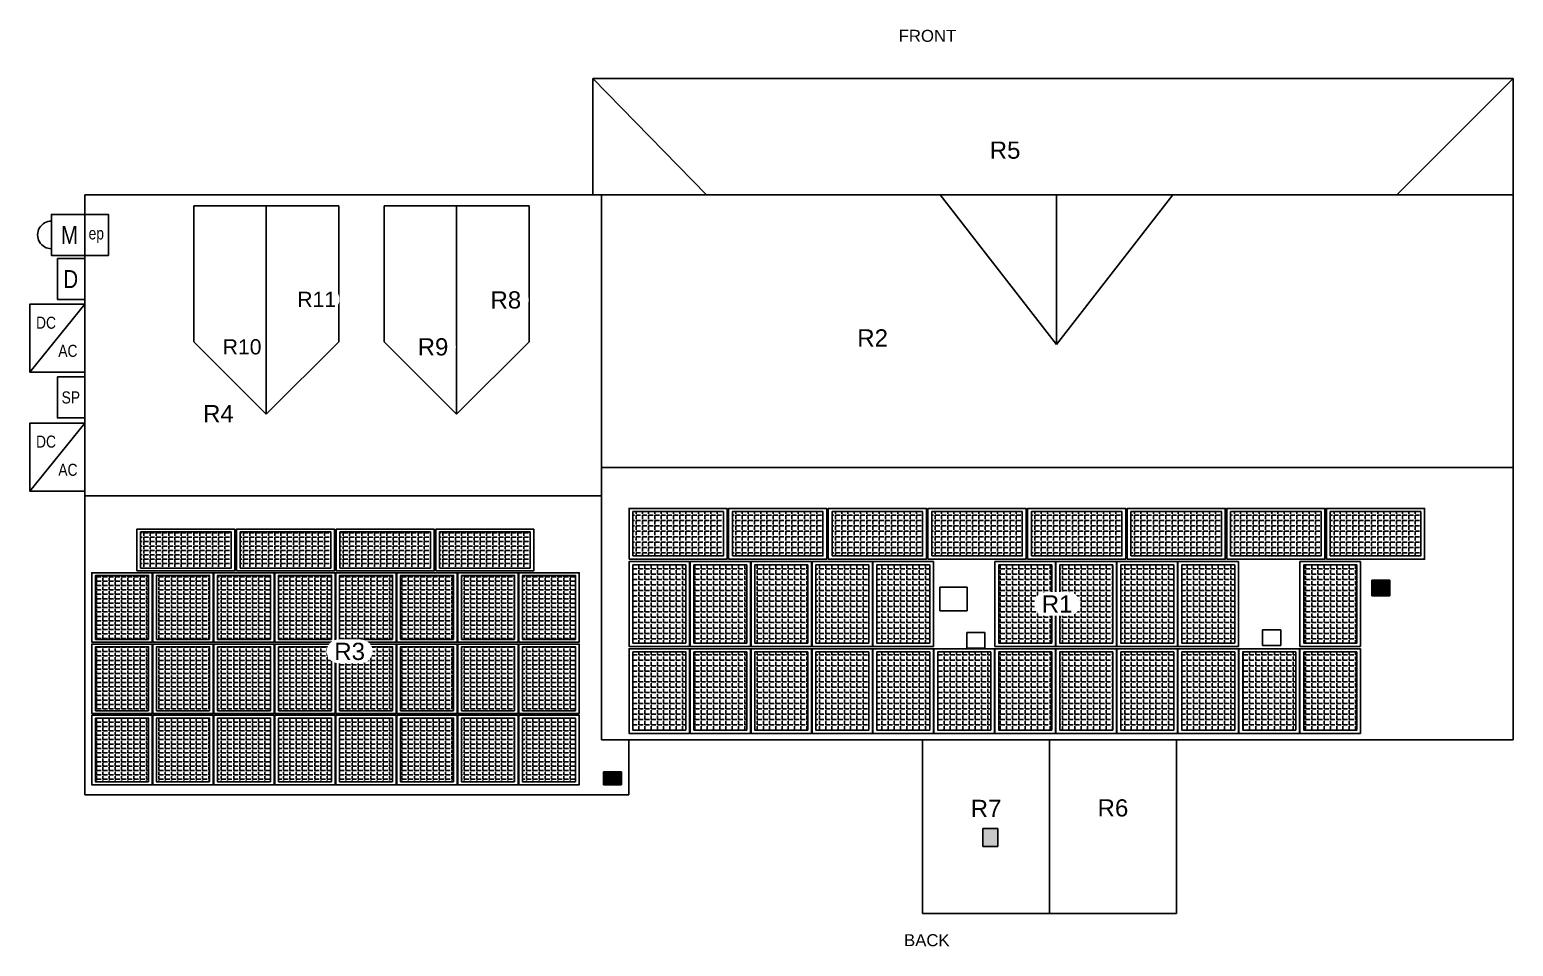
# Model space of a CAD drawing. Header units: feet. Extents: x -13431 to 10247, y 10829 to 29871.
# Drawn here: x 5935 to 6917, y 13435 to 14042 of the extents above; entities that cross this region are included whole.
import ezdxf
from ezdxf.enums import TextEntityAlignment as Align

# ---------------------------------------------------------------- set-up
doc = ezdxf.new("R2010")
doc.units = ezdxf.units.FT
doc.header["$MEASUREMENT"] = 0
doc.set_wipeout_variables(frame=1)
for name, color, linetype in [('E - MODULE', 7, 'Continuous'), ('MODULE FRAME', 9, 'Continuous'), ('MODULE HATCH', 7, 'Continuous'), ('N - ROOF NUMBERS', 7, 'Continuous'), ('R - ROOF LINES', 7, 'Continuous'), ('Z - TITLEBLOCK TXT', 7, 'Continuous')]:
    doc.layers.add(name, color=color, linetype=linetype)
doc.styles.add('PAPER SPACE TXT', font='technic_.ttf', dxfattribs={"height": 0.125})
doc.styles.add('TITLE BBLOCK TEXT', font='ARIALUNI.TTF')

# ---------------------------------------------------------------- blocks, each defined once
blk = doc.blocks.new('ROOF5_ID')
at = {"color": 3}
blk.add_wipeout([(-7.29, -6.72), (-5.72, -6.72), (-4.15, -6.72), (-2.58, -6.72), (-1.01, -6.72), (0.56, -6.72), (2.14, -6.72), (3.71, -6.72), (5.28, -6.72), (6.85, -6.72), (8.42, -6.64), (9.94, -6.26), (11.36, -5.59), (12.62, -4.65), (13.66, -3.47), (14.45, -2.12), (14.96, -0.63), (15.16, 0.92), (15.04, 2.49), (14.62, 4), (13.91, 5.4), (12.93, 6.63), (11.73, 7.64), (10.36, 8.39), (8.86, 8.85), (7.29, 9.01), (5.72, 9.01), (4.15, 9.01), (2.58, 9.01), (1.01, 9.01), (-0.56, 9.01), (-2.14, 9.01), (-3.71, 9.01), (-5.28, 9.01), (-6.85, 9.01), (-8.42, 8.93), (-9.94, 8.55), (-11.36, 7.88), (-12.62, 6.93), (-13.66, 5.76), (-14.45, 4.41), (-14.96, 2.92), (-15.16, 1.36), (-15.04, -0.2), (-14.62, -1.71), (-13.91, -3.11), (-12.93, -4.34), (-11.73, -5.35), (-10.36, -6.1), (-8.86, -6.56)], dxfattribs=at)
at = {"layer": 'Z - TITLEBLOCK TXT', "color": 7, "style": 'TITLE BBLOCK TEXT'}
blk.add_text('R5', height=11.396, rotation=359.98856, dxfattribs=at).set_placement((0, 1.14), align=Align.MIDDLE_CENTER)
blk = doc.blocks.new('ROOF7_ID')
at = {"color": 3}
blk.add_wipeout([(-7.29, -7.08), (-5.72, -7.08), (-4.15, -7.08), (-2.58, -7.08), (-1.01, -7.08), (0.56, -7.08), (2.14, -7.08), (3.71, -7.08), (5.28, -7.08), (6.85, -7.08), (8.42, -7), (9.94, -6.62), (11.36, -5.95), (12.62, -5.01), (13.66, -3.83), (14.45, -2.48), (14.96, -0.99), (15.16, 0.56), (15.04, 2.13), (14.62, 3.64), (13.91, 5.04), (12.93, 6.27), (11.73, 7.28), (10.36, 8.03), (8.86, 8.49), (7.29, 8.65), (5.72, 8.65), (4.15, 8.65), (2.58, 8.65), (1.01, 8.65), (-0.56, 8.65), (-2.14, 8.65), (-3.71, 8.65), (-5.28, 8.65), (-6.85, 8.65), (-8.42, 8.57), (-9.94, 8.19), (-11.36, 7.52), (-12.62, 6.58), (-13.66, 5.4), (-14.45, 4.05), (-14.96, 2.56), (-15.16, 1.01), (-15.04, -0.56), (-14.62, -2.07), (-13.91, -3.47), (-12.93, -4.7), (-11.73, -5.71), (-10.36, -6.46), (-8.86, -6.92)], dxfattribs=at)
at = {"layer": 'Z - TITLEBLOCK TXT', "color": 7, "style": 'TITLE BBLOCK TEXT'}
blk.add_text('R7', height=11.396, rotation=359.98856, dxfattribs=at).set_placement((0, 0.79), align=Align.MIDDLE_CENTER)
blk = doc.blocks.new('ROOF11_ID')
at = {"color": 3}
blk.add_wipeout([(7.52, 8.05), (9.09, 7.9), (10.58, 7.43), (11.96, 6.68), (13.16, 5.67), (14.14, 4.44), (14.85, 3.04), (15.27, 1.53), (15.39, -0.03), (15.19, -1.59), (14.68, -3.08), (13.89, -4.43), (12.85, -5.6), (11.59, -6.55), (10.17, -7.22), (8.65, -7.6), (7.08, -7.68), (5.51, -7.68), (3.94, -7.68), (2.37, -7.68), (0.79, -7.68), (-0.78, -7.68), (-2.35, -7.68), (-3.92, -7.68), (-5.49, -7.68), (-7.07, -7.68), (-8.63, -7.52), (-10.13, -7.06), (-11.5, -6.31), (-12.7, -5.3), (-13.68, -4.07), (-14.39, -2.67), (-14.81, -1.16), (-14.93, 0.41), (-14.73, 1.96), (-14.22, 3.45), (-13.43, 4.81), (-12.39, 5.98), (-11.13, 6.92), (-9.71, 7.59), (-8.19, 7.97), (-6.62, 8.05), (-5.05, 8.05), (-3.48, 8.05), (-1.91, 8.05), (-0.34, 8.05), (1.24, 8.05), (2.81, 8.05), (4.38, 8.05), (5.95, 8.05)], dxfattribs=at)
at = {"layer": 'Z - TITLEBLOCK TXT', "color": 7, "style": 'TITLE BBLOCK TEXT'}
blk.add_text('R11', height=10.029, rotation=359.98856, dxfattribs=at).set_placement((0.28, 0.17), align=Align.MIDDLE_CENTER)
blk = doc.blocks.new('ROOF10_ID')
at = {"color": 3}
blk.add_wipeout([(6.87, 7.67), (8.44, 7.51), (9.93, 7.05), (11.31, 6.3), (12.51, 5.29), (13.49, 4.06), (14.2, 2.66), (14.62, 1.15), (14.74, -0.42), (14.54, -1.97), (14.03, -3.46), (13.24, -4.81), (12.2, -5.99), (10.94, -6.93), (9.52, -7.6), (8, -7.98), (6.43, -8.06), (4.86, -8.06), (3.29, -8.06), (1.72, -8.06), (0.14, -8.06), (-1.43, -8.06), (-3, -8.06), (-4.57, -8.06), (-6.14, -8.06), (-7.72, -8.06), (-9.28, -7.9), (-10.78, -7.44), (-12.15, -6.69), (-13.35, -5.68), (-14.33, -4.45), (-15.04, -3.05), (-15.46, -1.54), (-15.58, 0.03), (-15.38, 1.58), (-14.87, 3.07), (-14.08, 4.42), (-13.04, 5.6), (-11.78, 6.54), (-10.36, 7.21), (-8.84, 7.59), (-7.27, 7.67), (-5.7, 7.67), (-4.13, 7.67), (-2.56, 7.67), (-0.99, 7.67), (0.59, 7.67), (2.16, 7.67), (3.73, 7.67), (5.3, 7.67)], dxfattribs=at)
at = {"layer": 'Z - TITLEBLOCK TXT', "color": 7, "style": 'TITLE BBLOCK TEXT'}
blk.add_text('R10', height=10.029, rotation=359.98856, dxfattribs=at).set_placement((-0.37, -0.21), align=Align.MIDDLE_CENTER)
blk = doc.blocks.new('ROOF1_ID')
at = {"color": 3}
blk.add_wipeout([(-7.51, -8.11), (-5.94, -8.11), (-4.37, -8.11), (-2.8, -8.11), (-1.22, -8.11), (0.35, -8.11), (1.92, -8.11), (3.49, -8.11), (5.06, -8.11), (6.64, -8.11), (8.2, -8.02), (9.73, -7.65), (11.14, -6.97), (12.4, -6.03), (13.44, -4.86), (14.23, -3.5), (14.74, -2.02), (14.94, -0.46), (14.83, 1.1), (14.41, 2.62), (13.69, 4.01), (12.72, 5.24), (11.52, 6.25), (10.14, 7), (8.64, 7.47), (7.08, 7.62), (5.51, 7.62), (3.93, 7.62), (2.36, 7.62), (0.79, 7.62), (-0.78, 7.62), (-2.35, 7.62), (-3.93, 7.62), (-5.5, 7.62), (-7.07, 7.62), (-8.64, 7.54), (-10.16, 7.16), (-11.58, 6.49), (-12.83, 5.55), (-13.88, 4.38), (-14.67, 3.02), (-15.17, 1.54), (-15.37, -0.02), (-15.26, -1.58), (-14.84, -3.1), (-14.13, -4.49), (-13.15, -5.72), (-11.95, -6.73), (-10.57, -7.49), (-9.07, -7.95)], dxfattribs=at)
at = {"layer": 'Z - TITLEBLOCK TXT', "color": 7, "style": 'TITLE BBLOCK TEXT'}
blk.add_text('R1', height=11.396, rotation=359.98856, dxfattribs=at).set_placement((-0.22, -0.24), align=Align.MIDDLE_CENTER)
blk = doc.blocks.new('ROOF6_ID')
at = {"color": 3}
blk.add_wipeout([(-7.29, -6.72), (-5.72, -6.72), (-4.15, -6.72), (-2.58, -6.72), (-1.01, -6.72), (0.56, -6.72), (2.14, -6.72), (3.71, -6.72), (5.28, -6.72), (6.85, -6.72), (8.42, -6.64), (9.94, -6.26), (11.36, -5.59), (12.62, -4.65), (13.66, -3.48), (14.45, -2.12), (14.96, -0.63), (15.16, 0.92), (15.04, 2.49), (14.62, 4), (13.91, 5.4), (12.93, 6.63), (11.73, 7.64), (10.36, 8.39), (8.86, 8.85), (7.29, 9.01), (5.72, 9.01), (4.15, 9.01), (2.58, 9.01), (1.01, 9.01), (-0.56, 9.01), (-2.14, 9.01), (-3.71, 9.01), (-5.28, 9.01), (-6.85, 9.01), (-8.42, 8.93), (-9.94, 8.55), (-11.36, 7.88), (-12.62, 6.93), (-13.66, 5.76), (-14.45, 4.41), (-14.96, 2.92), (-15.16, 1.36), (-15.04, -0.2), (-14.62, -1.71), (-13.91, -3.11), (-12.93, -4.34), (-11.73, -5.35), (-10.36, -6.1), (-8.86, -6.57)], dxfattribs=at)
at = {"layer": 'Z - TITLEBLOCK TXT', "color": 7, "style": 'TITLE BBLOCK TEXT'}
blk.add_text('R6', height=11.396, rotation=359.98856, dxfattribs=at).set_placement((0, 1.14), align=Align.MIDDLE_CENTER)
blk = doc.blocks.new('ROOF9_ID')
at = {"color": 3}
blk.add_wipeout([(-7.29, -8.11), (-5.72, -8.11), (-4.15, -8.11), (-2.58, -8.11), (-1.01, -8.11), (0.56, -8.11), (2.14, -8.11), (3.71, -8.11), (5.28, -8.11), (6.85, -8.11), (8.42, -8.02), (9.94, -7.65), (11.36, -6.97), (12.62, -6.03), (13.66, -4.86), (14.45, -3.5), (14.96, -2.02), (15.16, -0.46), (15.04, 1.1), (14.62, 2.62), (13.91, 4.01), (12.93, 5.24), (11.73, 6.25), (10.36, 7), (8.86, 7.47), (7.29, 7.62), (5.72, 7.62), (4.15, 7.62), (2.58, 7.62), (1.01, 7.62), (-0.56, 7.62), (-2.14, 7.62), (-3.71, 7.62), (-5.28, 7.62), (-6.85, 7.62), (-8.42, 7.54), (-9.94, 7.16), (-11.36, 6.49), (-12.62, 5.55), (-13.66, 4.38), (-14.45, 3.02), (-14.96, 1.54), (-15.16, -0.02), (-15.04, -1.58), (-14.62, -3.1), (-13.91, -4.49), (-12.93, -5.72), (-11.73, -6.73), (-10.36, -7.49), (-8.86, -7.95)], dxfattribs=at)
at = {"layer": 'Z - TITLEBLOCK TXT', "color": 7, "style": 'TITLE BBLOCK TEXT'}
blk.add_text('R9', height=11.396, rotation=359.98856, dxfattribs=at).set_placement((0, -0.24), align=Align.MIDDLE_CENTER)
blk = doc.blocks.new('ROOF2_ID')
at = {"color": 3}
blk.add_wipeout([(-7.29, -7.76), (-5.72, -7.76), (-4.15, -7.76), (-2.58, -7.76), (-1.01, -7.76), (0.56, -7.76), (2.14, -7.76), (3.71, -7.76), (5.28, -7.76), (6.85, -7.76), (8.42, -7.68), (9.94, -7.3), (11.36, -6.63), (12.62, -5.68), (13.66, -4.51), (14.45, -3.16), (14.96, -1.67), (15.16, -0.11), (15.04, 1.45), (14.62, 2.96), (13.91, 4.36), (12.93, 5.59), (11.73, 6.6), (10.36, 7.35), (8.86, 7.81), (7.29, 7.97), (5.72, 7.97), (4.15, 7.97), (2.58, 7.97), (1.01, 7.97), (-0.56, 7.97), (-2.14, 7.97), (-3.71, 7.97), (-5.28, 7.97), (-6.85, 7.97), (-8.42, 7.89), (-9.94, 7.51), (-11.36, 6.84), (-12.62, 5.9), (-13.66, 4.73), (-14.45, 3.37), (-14.96, 1.88), (-15.16, 0.33), (-15.04, -1.24), (-14.62, -2.75), (-13.91, -4.15), (-12.93, -5.38), (-11.73, -6.39), (-10.36, -7.14), (-8.86, -7.6)], dxfattribs=at)
at = {"layer": 'Z - TITLEBLOCK TXT', "style": 'TITLE BBLOCK TEXT'}
blk.add_text('R2', height=11.396, rotation=359.98856, dxfattribs=at).set_placement((0, 0.11), align=Align.MIDDLE_CENTER)
blk = doc.blocks.new('ROOF8_ID')
at = {"color": 3}
blk.add_wipeout([(-7.81, -8.09), (-6.23, -8.09), (-4.66, -8.09), (-3.09, -8.09), (-1.52, -8.09), (0.05, -8.09), (1.63, -8.09), (3.2, -8.09), (4.77, -8.09), (6.34, -8.09), (7.91, -8.01), (9.43, -7.63), (10.85, -6.96), (12.1, -6.02), (13.15, -4.85), (13.94, -3.49), (14.44, -2), (14.64, -0.45), (14.53, 1.12), (14.11, 2.63), (13.4, 4.03), (12.42, 5.26), (11.22, 6.27), (9.84, 7.02), (8.34, 7.48), (6.78, 7.64), (5.21, 7.64), (3.64, 7.64), (2.07, 7.64), (0.5, 7.64), (-1.08, 7.64), (-2.65, 7.64), (-4.22, 7.64), (-5.79, 7.64), (-7.36, 7.64), (-8.93, 7.56), (-10.46, 7.18), (-11.87, 6.51), (-13.13, 5.56), (-14.17, 4.39), (-14.96, 3.04), (-15.47, 1.55), (-15.67, -0.01), (-15.56, -1.57), (-15.13, -3.08), (-14.42, -4.48), (-13.45, -5.71), (-12.24, -6.72), (-10.87, -7.47), (-9.37, -7.94)], dxfattribs=at)
at = {"layer": 'Z - TITLEBLOCK TXT', "color": 7, "style": 'TITLE BBLOCK TEXT'}
blk.add_text('R8', height=11.396, rotation=359.98856, dxfattribs=at).set_placement((-0.51, -0.23), align=Align.MIDDLE_CENTER)
blk = doc.blocks.new('ROOF3_ID')
at = {"color": 3}
blk.add_wipeout([(-7.29, -7.41), (-5.72, -7.41), (-4.15, -7.41), (-2.58, -7.41), (-1.01, -7.41), (0.56, -7.41), (2.14, -7.41), (3.71, -7.41), (5.28, -7.41), (6.85, -7.41), (8.42, -7.33), (9.94, -6.95), (11.36, -6.28), (12.62, -5.34), (13.66, -4.17), (14.45, -2.81), (14.96, -1.33), (15.16, 0.23), (15.04, 1.8), (14.62, 3.31), (13.91, 4.71), (12.93, 5.93), (11.73, 6.95), (10.36, 7.7), (8.86, 8.16), (7.29, 8.32), (5.72, 8.32), (4.15, 8.32), (2.58, 8.32), (1.01, 8.32), (-0.56, 8.32), (-2.14, 8.32), (-3.71, 8.32), (-5.28, 8.32), (-6.85, 8.32), (-8.42, 8.24), (-9.94, 7.86), (-11.36, 7.18), (-12.62, 6.24), (-13.66, 5.07), (-14.45, 3.72), (-14.96, 2.23), (-15.16, 0.67), (-15.04, -0.89), (-14.62, -2.4), (-13.91, -3.8), (-12.93, -5.03), (-11.73, -6.04), (-10.36, -6.79), (-8.86, -7.26)], dxfattribs=at)
at = {"layer": 'Z - TITLEBLOCK TXT', "color": 7, "style": 'TITLE BBLOCK TEXT'}
blk.add_text('R3', height=11.396, rotation=359.98856, dxfattribs=at).set_placement((0, 0.45), align=Align.MIDDLE_CENTER)
blk = doc.blocks.new('ROOF4_ID')
at = {"color": 3}
blk.add_wipeout([(-7.29, -7.07), (-5.72, -7.07), (-4.15, -7.07), (-2.58, -7.07), (-1.01, -7.07), (0.56, -7.07), (2.14, -7.07), (3.71, -7.07), (5.28, -7.07), (6.85, -7.07), (8.42, -6.99), (9.94, -6.61), (11.36, -5.94), (12.62, -5), (13.66, -3.83), (14.45, -2.47), (14.96, -0.98), (15.16, 0.57), (15.04, 2.14), (14.62, 3.65), (13.91, 5.05), (12.93, 6.28), (11.73, 7.29), (10.36, 8.04), (8.86, 8.5), (7.29, 8.66), (5.72, 8.66), (4.15, 8.66), (2.58, 8.66), (1.01, 8.66), (-0.56, 8.66), (-2.14, 8.66), (-3.71, 8.66), (-5.28, 8.66), (-6.85, 8.66), (-8.42, 8.58), (-9.94, 8.2), (-11.36, 7.53), (-12.62, 6.58), (-13.66, 5.41), (-14.45, 4.06), (-14.96, 2.57), (-15.16, 1.01), (-15.04, -0.55), (-14.62, -2.06), (-13.91, -3.46), (-12.93, -4.69), (-11.73, -5.7), (-10.36, -6.45), (-8.86, -6.91)], dxfattribs=at)
at = {"layer": 'Z - TITLEBLOCK TXT', "color": 7, "style": 'TITLE BBLOCK TEXT'}
blk.add_text('R4', height=11.396, rotation=359.98856, dxfattribs=at).set_placement((0, 0.79), align=Align.MIDDLE_CENTER)
blk = doc.blocks.new('genesis_module')
at = {"layer": 'MODULE HATCH'}
h = blk.add_hatch(dxfattribs=at)
h.set_pattern_fill('ANGLE', color=9, scale=15)
h.set_pattern_definition([(0, (1.7324, 8.3642), (0, 4.125), [3, -1.125]), (90, (1.7324, 8.3642), (-4.125, 3e-16), [3, -1.125])])
h.paths.add_polyline_path([(-17.48, 29.97), (-17.48, -29.95), (17.59, -29.95), (17.59, 29.97)])
at = {"color": 4}
blk.add_lwpolyline([(-20, 32.49), (20.04, 32.49), (20.04, -32.46), (-20, -32.46)], close=True, dxfattribs=at)
at = {"layer": 'MODULE FRAME', "color": 7, "linetype": 'Continuous', "flags": 128}
blk.add_lwpolyline([(20.04, -32.46), (-20, -32.46), (-20, 32.49), (20.04, 32.49)], close=True, dxfattribs=at)
at = {"layer": 'MODULE FRAME', "color": 8, "linetype": 'Continuous', "flags": 128}
blk.add_lwpolyline([(17.59, -29.95), (-17.48, -29.95), (-17.48, 29.97), (17.59, 29.97)], close=True, dxfattribs=at)
blk = doc.blocks.new('A$C6EF85B4C')
h = blk.add_hatch()
h.set_pattern_fill('ANGLE', color=9, scale=15)
h.set_pattern_definition([(0, (0, 0), (0, 4.125), [3, -1.125]), (90, (0, 0), (-4.125, 3e-16), [3, -1.125])])
h.paths.add_polyline_path([(-19.22, 21.61), (-19.22, -38.31), (14.8, -38.31), (14.8, 21.61)])
at = {"layer": 'MODULE FRAME', "color": 7, "linetype": 'Continuous', "flags": 128}
blk.add_lwpolyline([(17.32, -40.83), (-21.73, -40.83), (-21.73, 24.12), (17.32, 24.12)], close=True, dxfattribs=at)
at = {"layer": 'MODULE FRAME', "color": 8, "linetype": 'Continuous', "flags": 128}
blk.add_lwpolyline([(14.8, -38.31), (-19.22, -38.31), (-19.22, 21.61), (14.8, 21.61)], close=True, dxfattribs=at)
blk = doc.blocks.new('Roof3')
at = {"layer": 'E - MODULE', "color": 3, "extrusion": (1.77636e-15, -0.707107, 0.707107)}
for p in [(5995.69, 9611.42, -9705.43), (6036.06, 9611.42, -9705.43), (6076.43, 9611.42, -9705.43), (6116.8, 9611.42, -9705.43), (6157.17, 9611.42, -9705.43), (6197.54, 9611.42, -9705.43), (6237.91, 9611.42, -9705.43), (6278.28, 9611.42, -9705.43), (5995.69, 9544.67, -9705.43), (6036.06, 9544.67, -9705.43), (6076.43, 9544.67, -9705.43), (6116.8, 9544.67, -9705.43), (6157.17, 9544.67, -9705.43), (6197.54, 9544.67, -9705.43), (6237.91, 9544.67, -9705.43), (6278.28, 9544.67, -9705.43), (5995.69, 9477.92, -9705.43), (6036.06, 9477.92, -9705.43), (6076.43, 9477.92, -9705.43), (6116.8, 9477.92, -9705.43), (6157.17, 9477.92, -9705.43), (6197.54, 9477.92, -9705.43), (6237.91, 9477.92, -9705.43), (6278.28, 9477.92, -9705.43)]:
    blk.add_blockref('genesis_module', p, dxfattribs=at)
at = {"layer": 'MODULE HATCH', "linetype": 'Continuous', "extrusion": (0, -0.707107, 0.707107), "rotation": 270}
for p in [(6046.32, 9663.03, -9705.43), (6112.27, 9663.03, -9705.43), (6178.22, 9663.03, -9705.43), (6244.17, 9663.03, -9705.43)]:
    blk.add_blockref('A$C6EF85B4C', p, dxfattribs=at)
blk = doc.blocks.new('Roof1')
at = {"layer": 'E - MODULE', "color": 3, "extrusion": (1.27676e-15, -0.503925, 0.863748)}
for p in [(6351.32, 11783.03, -6913.37), (6391.69, 11783.03, -6913.37), (6432.06, 11783.03, -6913.37), (6472.43, 11783.03, -6913.37), (6512.8, 11783.03, -6913.37), (6593.54, 11783.03, -6913.37), (6633.91, 11783.03, -6913.37), (6674.28, 11783.03, -6913.37), (6714.65, 11783.03, -6913.37), (6795.39, 11783.03, -6913.37), (6351.32, 11716.28, -6913.36), (6391.69, 11716.28, -6913.36), (6432.06, 11716.28, -6913.36), (6472.43, 11716.28, -6913.36), (6512.8, 11716.28, -6913.36), (6553.17, 11716.28, -6913.36), (6593.54, 11716.28, -6913.36), (6633.91, 11716.28, -6913.36), (6674.28, 11716.28, -6913.36), (6714.65, 11716.28, -6913.36), (6755.02, 11716.28, -6913.36), (6795.39, 11716.28, -6913.36)]:
    blk.add_blockref('genesis_module', p, dxfattribs=at)
at = {"layer": 'MODULE HATCH', "linetype": 'Continuous', "extrusion": (0, -0.503925, 0.863748), "rotation": 270}
for p in [(6372.14, 11834.64, -6913.37), (6438.09, 11834.64, -6913.37), (6504.04, 11834.64, -6913.37), (6569.99, 11834.64, -6913.37), (6635.94, 11834.64, -6913.37), (6701.89, 11834.64, -6913.37), (6767.84, 11834.64, -6913.37), (6833.79, 11834.64, -6913.37)]:
    blk.add_blockref('A$C6EF85B4C', p, dxfattribs=at)

msp = doc.modelspace()

# ---------------------------------------------------------------- hatches: boundary and pattern name
h = msp.add_hatch(color=3)
h.dxf.hatch_style = 1
h.paths.add_polyline_path([(6555.04, 13656.95), (6537.04, 13656.95), (6537.04, 13672.49), (6555.04, 13672.49)], flags=17)
edge = h.paths.add_edge_path(flags=17)
edge.add_line((6555.04, 13656.95), (6537.04, 13656.95))
edge.add_line((6555.04, 13672.49), (6555.04, 13656.95))
edge.add_line((6555.04, 13672.49), (6537.04, 13672.49))
edge.add_line((6537.04, 13656.95), (6537.04, 13672.49))
edge = h.paths.add_edge_path(flags=0)
edge.add_line((6555.04, 13656.95), (6537.04, 13656.95))
h = msp.add_hatch(color=3)
h.dxf.hatch_style = 1
h.paths.add_polyline_path([(6822.97, 13666.74), (6822.97, 13677.11), (6834.97, 13677.11), (6834.97, 13666.74)], flags=17)
edge = h.paths.add_edge_path(flags=17)
edge.add_line((6834.97, 13666.74), (6822.97, 13666.74))
edge.add_line((6834.97, 13677.11), (6834.97, 13666.74))
edge.add_line((6834.97, 13677.11), (6834.97, 13666.74))
edge.add_line((6834.97, 13666.74), (6822.97, 13666.74))
h = msp.add_hatch(color=3)
h.dxf.hatch_style = 1
h.paths.add_polyline_path([(6575.47, 13512.76), (6575.47, 13500.76), (6565.48, 13500.76), (6565.48, 13512.76)])
h.paths.add_polyline_path([(6566.85, 13642.59), (6554.85, 13642.59), (6554.85, 13632.22), (6566.85, 13632.22)], flags=17)
h.paths.add_polyline_path([(6566.85, 13642.59), (6566.85, 13632.22), (6554.85, 13632.22), (6554.85, 13642.59)], flags=17)
h = msp.add_hatch(color=3)
h.dxf.hatch_style = 1
h.paths.add_polyline_path([(6554.85, 13642.59), (6566.85, 13642.59), (6566.85, 13632.22), (6554.85, 13632.22)], flags=16)
edge = h.paths.add_edge_path(flags=17)
edge.add_line((6566.85, 13632.22), (6554.85, 13632.22))
edge.add_line((6566.85, 13642.59), (6566.85, 13632.22))
edge.add_line((6554.85, 13642.59), (6566.85, 13642.59))
h = msp.add_hatch(color=3)
h.dxf.hatch_style = 1
h.paths.add_polyline_path([(6750.66, 13644.26), (6762.66, 13644.26), (6762.66, 13633.89), (6750.66, 13633.89)])
edge = h.paths.add_edge_path(flags=17)
edge.add_line((6762.66, 13633.89), (6750.66, 13633.89))
edge.add_line((6762.66, 13644.26), (6762.66, 13633.89))
edge.add_line((6750.66, 13644.26), (6762.66, 13644.26))
h = msp.add_hatch(color=3)
h.dxf.hatch_style = 1
h.paths.add_polyline_path([(6314.31, 13541.68), (6314.31, 13550.17), (6326.31, 13550.17), (6326.31, 13541.68)])
edge = h.paths.add_edge_path(flags=17)
edge.add_line((6326.31, 13541.68), (6314.31, 13541.68))
edge.add_line((6326.31, 13550.17), (6326.31, 13541.68))
edge.add_line((6326.31, 13550.17), (6326.31, 13541.68))
edge.add_line((6326.31, 13541.68), (6314.31, 13541.68))

# ---------------------------------------------------------------- linework, layer by layer
at = {"color": 1, "flags": 128}
msp.add_lwpolyline([(5948.99, 13896.67), (5948.99, 13892.24), (5971.16, 13892.24), (5971.15, 13919.45), (5948.99, 13919.45), (5948.99, 13915.02, 1.000086), (5948.99, 13896.67), (5948.99, 13896.67), (5948.99, 13892.24), (5971.16, 13892.24), (5971.15, 13919.45), (5948.99, 13919.45), (5948.99, 13896.67)], format="xyb", dxfattribs=at)
at = {"color": 1}
for points in [[(5971.15, 13919.45), (5971.16, 13892.25), (5986.7, 13892.25), (5986.7, 13919.45)], [(5952.89, 13890.27), (5952.89, 13863.06), (5971.16, 13863.07), (5971.16, 13890.27)]]:
    msp.add_lwpolyline(points, close=True, dxfattribs=at)
at = {"color": 1, "elevation": 44.66, "flags": 128}
msp.add_lwpolyline([(5971.15, 13859.87), (5934.56, 13859.87), (5934.56, 13814.97), (5971.15, 13814.97), (5971.15, 13859.87), (5934.56, 13814.97)], dxfattribs=at)
at = {"color": 1, "elevation": 44.66}
msp.add_lwpolyline([(5952.89, 13811.87), (5952.89, 13784.66), (5971.16, 13784.66), (5971.16, 13811.87)], close=True, dxfattribs=at)
at = {"color": 1, "flags": 128}
msp.add_lwpolyline([(5971.15, 13781.11), (5934.57, 13781.11), (5934.57, 13736.21), (5971.15, 13736.21), (5971.15, 13781.11), (5934.57, 13736.21)], dxfattribs=at)
at = {"layer": 'R - ROOF LINES', "color": 3}
for p, q in [((6307.29, 14009.39, -205.67), (6916.67, 14009.39, -205.67)), ((6307.29, 14009.39, -205.67), (6307.29, 13932.32, -205.67)), ((6382.48, 13932.32, -179.98), (6307.29, 14009.39, -205.67)), ((6916.67, 14009.39, -205.67), (6839.6, 13932.32, -179.98)), ((6916.67, 14009.39, -205.67), (6916.67, 13932.32, -205.67)), ((5971.16, 13932.32, -191.74), (6061.16, 13932.32, -191.74)), ((5971.16, 13733.06, 7.52), (5971.16, 13932.32, -191.74)), ((6061.16, 13932.32, -191.74), (6187.16, 13932.32, -191.74)), ((6187.16, 13932.32, -191.74), (6313.13, 13932.32, -191.74)), ((6313.13, 13932.32, -203.67), (6307.29, 13932.32, -205.67)), ((6537.27, 13932.32, -86.11), (6313.13, 13932.32, -86.11)), ((6313.13, 13932.32, -191.74), (6313.13, 13751.88, -11.3)), ((6313.13, 13932.32, -86.11), (6313.13, 13751.88, 19.15)), ((6331.16, 13932.32, -197.51), (6313.13, 13932.32, -203.67)), ((6331.16, 13932.32, -197.51), (6382.48, 13932.32, -179.98)), ((6382.48, 13932.32, -179.98), (6537.27, 13932.32, -179.98)), ((6537.27, 13932.32, -86.11), (6614.26, 13932.32, -28.36)), ((6614.26, 13932.32, -179.98), (6537.27, 13932.32, -179.98)), ((6614.26, 13833.33, -28.36), (6537.27, 13932.32, -86.11)), ((6614.26, 13932.32, -28.36), (6691.25, 13932.32, -86.11)), ((6691.25, 13932.32, -179.98), (6614.26, 13932.32, -179.98)), ((6614.26, 13833.33, -28.36), (6614.26, 13932.32, -28.36)), ((6691.25, 13932.32, -86.11), (6614.26, 13833.33, -28.36)), ((6839.6, 13932.32, -179.98), (6691.25, 13932.32, -179.98)), ((6916.67, 13932.32, -86.11), (6691.25, 13932.32, -86.11)), ((6916.67, 13932.32, -205.67), (6839.6, 13932.32, -179.98)), ((6916.67, 13751.88, 19.15), (6916.67, 13932.32, -86.11)), ((6091.16, 13925.06, -46.48), (6043.16, 13925.06, -94.48)), ((6043.16, 13925.06, -94.48), (6043.16, 13835.06, -94.48)), ((6091.16, 13925.06, -46.48), (6139.16, 13925.06, -94.48)), ((6091.16, 13787.06, -46.48), (6091.16, 13925.06, -46.48)), ((6139.16, 13925.06, -94.48), (6139.16, 13835.06, -94.48)), ((6169.16, 13925.06, -94.48), (6169.16, 13835.06, -94.48)), ((6217.16, 13925.06, -46.48), (6169.16, 13925.06, -94.48)), ((6217.16, 13925.06, -46.48), (6265.16, 13925.06, -94.48)), ((6217.16, 13787.06, -46.48), (6217.16, 13925.06, -46.48)), ((6265.16, 13925.06, -94.48), (6265.16, 13835.06, -94.48)), ((6043.16, 13835.06, -94.48), (6091.16, 13787.06, -46.48)), ((6139.16, 13835.06, -94.48), (6091.16, 13787.06, -46.48)), ((6169.16, 13835.06, -94.48), (6217.16, 13787.06, -46.48)), ((6265.16, 13835.06, -94.48), (6217.16, 13787.06, -46.48)), ((6313.13, 13751.88, -11.3), (6313.13, 13733.06, 7.52)), ((6313.13, 13751.88, 19.15), (6313.13, 13571.44, -86.11)), ((6916.67, 13751.88, 19.15), (6313.13, 13751.88, 19.15)), ((6916.67, 13571.44, -86.11), (6916.67, 13751.88, 19.15)), ((5971.16, 13733.06, 7.52), (5971.16, 13535.06, -190.48)), ((6313.13, 13733.06, 7.52), (5971.16, 13733.06, 7.52)), ((6313.13, 13733.06, 7.52), (6313.13, 13571.44, -154.1)), ((6537.04, 13672.49, -27.16), (6555.04, 13672.49, -27.16)), ((6537.04, 13656.95, -36.23), (6537.04, 13672.49, -27.16)), ((6537.04, 13672.49, -19.69), (6555.04, 13672.49, -19.69)), ((6537.04, 13656.95, -19.69), (6537.04, 13672.49, -19.69)), ((6537.04, 13672.49, -27.16), (6537.04, 13672.49, -19.69)), ((6555.04, 13672.49, -27.16), (6555.04, 13656.95, -36.23)), ((6555.04, 13672.49, -19.69), (6555.04, 13656.95, -19.69)), ((6555.04, 13672.49, -27.16), (6555.04, 13672.49, -19.69)), ((6822.97, 13666.74, -30.51), (6822.97, 13677.11, -24.47)), ((6822.97, 13677.11, -24.47), (6834.97, 13677.11, -24.47)), ((6822.97, 13677.11, -15.49), (6834.97, 13677.11, -15.49)), ((6822.97, 13666.74, -15.49), (6822.97, 13677.11, -15.49)), ((6822.97, 13677.11, -24.47), (6822.97, 13677.11, -15.49)), ((6834.97, 13677.11, -24.47), (6834.97, 13666.74, -30.51)), ((6834.97, 13677.11, -15.49), (6834.97, 13666.74, -15.49)), ((6834.97, 13677.11, -24.47), (6834.97, 13677.11, -15.49)), ((6834.97, 13666.74, -30.51), (6822.97, 13666.74, -30.51)), ((6834.97, 13666.74, -15.49), (6822.97, 13666.74, -15.49)), ((6822.97, 13666.74, -30.51), (6822.97, 13666.74, -15.49)), ((6834.97, 13666.74, -30.51), (6834.97, 13666.74, -15.49)), ((6555.04, 13656.95, -36.23), (6537.04, 13656.95, -36.23)), ((6555.04, 13656.95, -19.69), (6537.04, 13656.95, -19.69)), ((6537.04, 13656.95, -36.23), (6537.04, 13656.95, -19.69)), ((6555.04, 13656.95, -36.23), (6555.04, 13656.95, -19.69)), ((6554.85, 13642.59, -44.6), (6566.85, 13642.59, -44.6)), ((6554.85, 13632.22, -50.65), (6554.85, 13642.59, -44.6)), ((6554.85, 13642.59, -35.63), (6566.85, 13642.59, -35.63)), ((6554.85, 13632.22, -35.63), (6554.85, 13642.59, -35.63)), ((6554.85, 13642.59, -44.6), (6554.85, 13642.59, -35.63)), ((6566.85, 13642.59, -44.6), (6566.85, 13632.22, -50.65)), ((6566.85, 13642.59, -35.63), (6566.85, 13632.22, -35.63)), ((6566.85, 13642.59, -44.6), (6566.85, 13642.59, -35.63)), ((6750.66, 13644.26, -43.63), (6762.66, 13644.26, -43.63)), ((6750.66, 13633.89, -49.68), (6750.66, 13644.26, -43.63)), ((6750.66, 13644.26, -34.65), (6762.66, 13644.26, -34.65)), ((6750.66, 13633.89, -34.65), (6750.66, 13644.26, -34.65)), ((6750.66, 13644.26, -43.63), (6750.66, 13644.26, -34.65)), ((6762.66, 13644.26, -43.63), (6762.66, 13633.89, -49.68)), ((6762.66, 13644.26, -34.65), (6762.66, 13633.89, -34.65)), ((6762.66, 13644.26, -43.63), (6762.66, 13644.26, -34.65)), ((6566.85, 13632.22, -50.65), (6554.85, 13632.22, -50.65)), ((6566.85, 13632.22, -35.63), (6554.85, 13632.22, -35.63)), ((6554.85, 13632.22, -50.65), (6554.85, 13632.22, -35.63)), ((6566.85, 13632.22, -50.65), (6566.85, 13632.22, -35.63)), ((6762.66, 13633.89, -49.68), (6750.66, 13633.89, -49.68)), ((6762.66, 13633.89, -34.65), (6750.66, 13633.89, -34.65)), ((6750.66, 13633.89, -49.68), (6750.66, 13633.89, -34.65)), ((6762.66, 13633.89, -49.68), (6762.66, 13633.89, -34.65)), ((6313.13, 13571.44, -86.11), (6916.67, 13571.44, -86.11)), ((6313.13, 13571.44, -154.1), (6331.16, 13571.44, -154.1)), ((6331.16, 13535.06, -190.48), (6331.16, 13571.44, -154.1)), ((6525.63, 13571.44, -207.7), (6525.63, 13456.37, -207.7)), ((6609.63, 13571.44, -151.7), (6525.63, 13571.44, -207.7)), ((6693.63, 13571.44, -207.7), (6609.63, 13571.44, -151.7)), ((6609.63, 13456.37, -151.7), (6609.63, 13571.44, -151.7)), ((6693.63, 13571.44, -207.7), (6693.63, 13456.37, -207.7)), ((6314.31, 13541.68, -183.86), (6314.31, 13550.17, -175.37)), ((6314.31, 13550.17, -175.37), (6326.31, 13550.17, -175.37)), ((6314.31, 13550.17, -167.62), (6326.31, 13550.17, -167.62)), ((6314.31, 13541.68, -167.62), (6314.31, 13550.17, -167.62)), ((6314.31, 13550.17, -175.37), (6314.31, 13550.17, -167.62)), ((6326.31, 13550.17, -175.37), (6326.31, 13541.68, -183.86)), ((6326.31, 13550.17, -167.62), (6326.31, 13541.68, -167.62)), ((6326.31, 13550.17, -175.37), (6326.31, 13550.17, -167.62)), ((5971.16, 13535.06, -190.48), (6331.16, 13535.06, -190.48)), ((6326.31, 13541.68, -183.86), (6314.31, 13541.68, -183.86)), ((6326.31, 13541.68, -167.62), (6314.31, 13541.68, -167.62)), ((6314.31, 13541.68, -183.86), (6314.31, 13541.68, -167.62)), ((6326.31, 13541.68, -183.86), (6326.31, 13541.68, -167.62)), ((6565.48, 13512.76, -181.13), (6575.47, 13512.76, -174.48)), ((6565.48, 13500.76, -181.13), (6565.48, 13512.76, -181.13)), ((6575.47, 13512.76, -174.48), (6575.47, 13500.76, -174.48)), ((6565.48, 13500.76, -181.13), (6575.47, 13500.76, -174.48)), ((6525.63, 13456.37, -207.7), (6609.63, 13456.37, -151.7)), ((6693.63, 13456.37, -207.7), (6609.63, 13456.37, -151.7))]:
    msp.add_line(p, q, dxfattribs=at)

# ---------------------------------------------------------------- block references
at = {"layer": 'E - MODULE', "color": 3}
for name in ['Roof1', 'Roof3']:
    msp.add_blockref(name, (0, 0), dxfattribs=at)
at = {"layer": 'N - ROOF NUMBERS', "color": 3}
for name, p in [('ROOF5_ID', (6580.21, 13960.85, -189.49)), ('ROOF2_ID', (6492.57, 13837.51, -30.8)), ('ROOF6_ID', (6651.63, 13525.21, 430.9))]:
    msp.add_blockref(name, p, dxfattribs=at)

# ---------------------------------------------------------------- texts
at = {"color": 1, "style": 'PAPER SPACE TXT'}
for s, height, rotation, p in [('M', 11.88, 0.00545, (5960.87, 13905.85)), ('ep', 7.986, 0.00687, (5978.65, 13906.85)), ('D', 11.88, 0.00545, (5961.73, 13876.58)), ('DC', 7.986, 359.99878, (5945.38, 13847.69, 44.66)), ('AC', 7.986, 359.99878, (5959.87, 13829.05, 44.66)), ('SP', 7.986, 0.00545, (5961.8, 13798.2, 44.66)), ('DC', 7.986, 359.99878, (5945.39, 13768.93)), ('AC', 7.986, 359.99878, (5959.88, 13750.29))]:
    msp.add_text(s, height=height, rotation=rotation, dxfattribs=at).set_placement(p, align=Align.MIDDLE_CENTER)
at = {"layer": 'Z - TITLEBLOCK TXT', "color": 7, "style": 'TITLE BBLOCK TEXT'}
for s, p in [('FRONT', (6509.8, 14033.73)), ('BACK', (6513.36, 13434.77))]:
    msp.add_text(s, height=7.925, rotation=359.98856, dxfattribs=at).set_placement(p)

# ---------------------------------------------------------------- next in the draw order: block references
at = {"layer": 'N - ROOF NUMBERS', "color": 3}
for name, p in [('ROOF11_ID', (6124.26, 13863.01, -79.58)), ('ROOF8_ID', (6250.26, 13863.01, -79.58)), ('ROOF10_ID', (6075.55, 13831.93, -62.09)), ('ROOF9_ID', (6201.55, 13831.93, -62.09)), ('ROOF4_ID', (6059.5, 13786.7, -46.11)), ('ROOF1_ID', (6614.9, 13661.66, 430.9)), ('ROOF3_ID', (6146.37, 13629.56, 430.9)), ('ROOF7_ID', (6567.63, 13525.21, 430.9))]:
    msp.add_blockref(name, p, dxfattribs=at)

doc.saveas('drawing.dxf')
